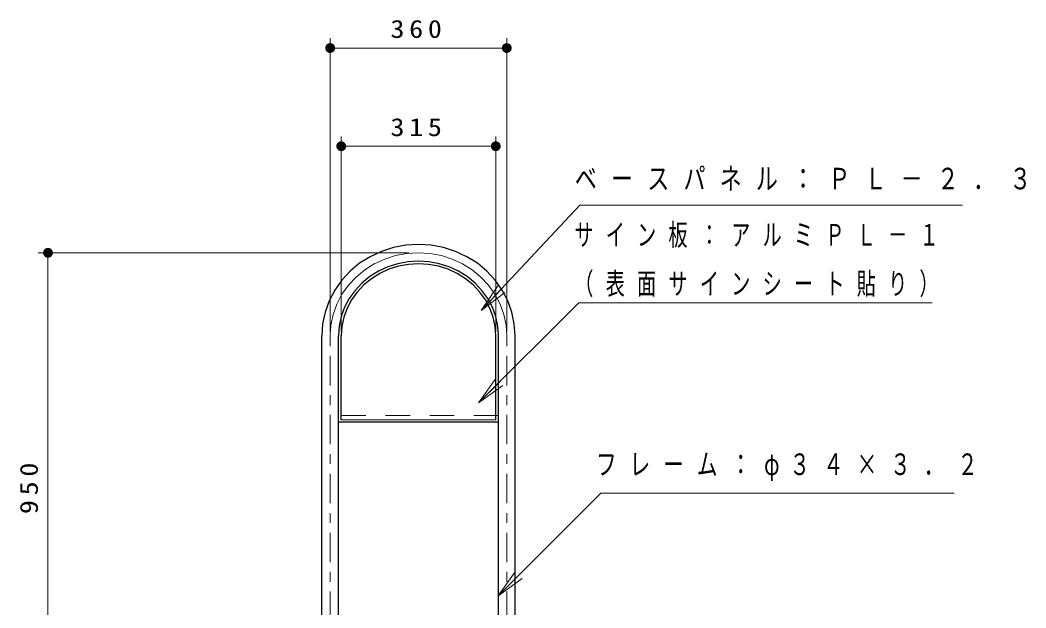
# Model space of a CAD drawing. Units: millimetres on the paper, scale 1:20. Extents: x 475 to 924, y -26 to 257.
# Drawn here: x 548.2 to 650.7, y 133.5 to 193.3 of the extents above; entities that cross this region are included whole.
import ezdxf

# ---------------------------------------------------------------- set-up
doc = ezdxf.new("R2010")
doc.units = ezdxf.units.MM
doc.linetypes.add('USER1', pattern=[4.5, 2.5, -2])
doc.linetypes.add('USER2', pattern=[6, 3, -1, 1, -1])
doc.layers.add('LY_1', color=7, linetype='Continuous', lineweight=13)
doc.styles.add('ＭＳ ゴシック', font='')
doc.styles.get('ＭＳ ゴシック').set_extended_font_data('MS Gothic')

# ---------------------------------------------------------------- blocks, each defined once
blk = doc.blocks.new('filled_dot')
at = {"color": 0, "linetype": 'Continuous', "lineweight": -2, "const_width": 1.25}
blk.add_lwpolyline([(-0.625, 0, 1), (0.625, 0, 1)], format="xyb", close=True, dxfattribs=at)

msp = doc.modelspace()

# ---------------------------------------------------------------- linework, layer by layer
at = {"layer": 'LY_1'}
for p, q in [((579.765, 161.623), (579.765, 191.473)), ((597.765, 161.623), (597.765, 191.473)), ((579.765, 190.473), (597.765, 190.473)), ((580.89, 161.623), (580.89, 181.473)), ((596.64, 161.623), (596.64, 181.473)), ((580.89, 180.473), (596.64, 180.473)), ((587.765, 169.623), (550.015, 169.623)), ((551.015, 122.123), (551.015, 169.623)), ((595.165, 163.739), (596.85, 166.272)), ((595.165, 163.739), (597.215, 165.93)), ((597.58, 165.588), (595.165, 163.739)), ((594.89, 154.339), (596.658, 156.814)), ((594.89, 154.339), (597.012, 156.46)), ((597.365, 156.107), (594.89, 154.339)), ((596.865, 134.676), (598.633, 137.151)), ((596.865, 134.676), (598.987, 136.798)), ((599.34, 136.444), (596.865, 134.676))]:
    msp.add_line(p, q, dxfattribs=at)
at = {"layer": 'LY_1', "color": 190, "lineweight": 25}
for p, q in [((578.915, 102.123), (578.915, 161.166)), ((580.615, 102.123), (580.615, 161.166)), ((596.915, 102.123), (596.915, 161.166)), ((598.615, 102.123), (598.615, 161.166)), ((596.915, 152.367), (580.615, 152.367))]:
    msp.add_line(p, q, dxfattribs=at)
at = {"layer": 'LY_1', "color": 190, "linetype": 'USER2'}
for p, q in [((579.765, 102.123), (579.765, 161.166)), ((597.765, 102.123), (597.765, 161.166))]:
    msp.add_line(p, q, dxfattribs=at)
at = {"layer": 'LY_1', "color": 2, "lineweight": 25}
for p, q in [((580.89, 152.617), (580.89, 161.166)), ((596.64, 152.617), (596.64, 161.166))]:
    msp.add_line(p, q, dxfattribs=at)
at = {"layer": 'LY_1', "color": 190, "linetype": 'USER1'}
msp.add_line((596.915, 153.039), (580.615, 153.039), dxfattribs=at)
at = {"layer": 'LY_1', "color": 2}
msp.add_line((596.64, 152.617), (580.89, 152.617), dxfattribs=at)
at = {"layer": 'LY_1'}
for points in [[(595.165, 163.739), (605.198, 174.465), (644.198, 174.465)], [(594.89, 154.339), (605.092, 164.54), (641.092, 164.54)], [(596.865, 134.676), (607.331, 145.142), (643.331, 145.142)]]:
    msp.add_lwpolyline(points, dxfattribs=at)
at = {"layer": 'LY_1', "color": 190, "lineweight": 25}
for points in [[(598.615, 161.166), (598.531, 162.381), (598.28, 163.575), (597.866, 164.728), (597.296, 165.82), (596.58, 166.832), (595.73, 167.747), (594.762, 168.55), (593.69, 169.227), (592.535, 169.765), (591.315, 170.156), (590.051, 170.394), (588.765, 170.473), (587.48, 170.394), (586.216, 170.156), (584.996, 169.765), (583.84, 169.227), (582.769, 168.55), (581.8, 167.747), (580.951, 166.832), (580.235, 165.82), (579.665, 164.728), (579.251, 163.575), (579, 162.381), (578.915, 161.166)], [(596.915, 161.166), (596.846, 162.159), (596.638, 163.135), (596.295, 164.077), (595.823, 164.97), (595.231, 165.797), (594.528, 166.545), (593.727, 167.201), (592.84, 167.754), (591.884, 168.194), (590.875, 168.514), (589.829, 168.708), (588.765, 168.773), (587.702, 168.708), (586.656, 168.514), (585.647, 168.194), (584.69, 167.754), (583.804, 167.201), (583.002, 166.545), (582.3, 165.797), (581.707, 164.97), (581.236, 164.077), (580.893, 163.135), (580.685, 162.159), (580.615, 161.166)]]:
    msp.add_lwpolyline(points, dxfattribs=at)
at = {"layer": 'LY_1', "color": 190, "linetype": 'USER2'}
msp.add_lwpolyline([(597.765, 161.166), (597.688, 162.27), (597.459, 163.355), (597.08, 164.403), (596.56, 165.395), (595.906, 166.315), (595.129, 167.146), (594.244, 167.876), (593.265, 168.49), (592.21, 168.98), (591.095, 169.335), (589.94, 169.551), (588.765, 169.623), (587.591, 169.551), (586.436, 169.335), (585.321, 168.98), (584.265, 168.49), (583.287, 167.876), (582.401, 167.146), (581.625, 166.315), (580.971, 165.395), (580.45, 164.403), (580.072, 163.355), (579.842, 162.27), (579.765, 161.166)], dxfattribs=at)
at = {"layer": 'LY_1', "color": 2, "lineweight": 25}
msp.add_lwpolyline([(596.64, 161.166), (596.573, 162.123), (596.372, 163.064), (596.041, 163.972), (595.585, 164.832), (595.013, 165.63), (594.334, 166.351), (593.559, 166.983), (592.703, 167.516), (591.779, 167.94), (590.804, 168.249), (589.793, 168.436), (588.765, 168.498), (587.737, 168.436), (586.727, 168.249), (585.752, 167.94), (584.828, 167.516), (583.971, 166.983), (583.197, 166.351), (582.518, 165.63), (581.945, 164.832), (581.49, 163.972), (581.159, 163.064), (580.958, 162.123), (580.89, 161.166)], dxfattribs=at)

# ---------------------------------------------------------------- block references
at = {"layer": 'LY_1', "xscale": 0.4, "yscale": 0.4}
for p in [(579.765, 190.473), (580.89, 180.473)]:
    msp.add_blockref('filled_dot', p, dxfattribs=at)
for p, rotation in [((597.765, 190.473), 180), ((596.64, 180.473), 180), ((551.015, 169.623), 270)]:
    msp.add_blockref('filled_dot', p, dxfattribs=dict(at, rotation=rotation))

# ---------------------------------------------------------------- texts
at = {"layer": 'LY_1', "style": 'ＭＳ ゴシック'}
for s, insert, char_height, attachment_point in [('\\T1.33;\\W1.15;360', (588.765, 191.473), 1.833, 8), ('\\T1.33;\\W1.15;315', (588.765, 181.473), 1.833, 8), ('\\T1.64;\\W0.75;ベースパネル：ＰＬ－２．３', (604.693, 177.115), 2.199, 4), ('\\T1.64;\\W0.65;サイン板：アルミＰＬ－１', (604.642, 171.34), 2.199, 4), ('\\T1.64;\\W0.65;（表面サインシート貼り）', (604.642, 166.34), 2.199, 4), ('\\T1.63;\\W0.7;フレーム：φ３４×３．２', (606.858, 147.792), 2.199, 4)]:
    msp.add_mtext(s, dxfattribs=dict(at, insert=insert, char_height=char_height, attachment_point=attachment_point))
at = {"layer": 'LY_1', "insert": (550.015, 145.873), "char_height": 1.833, "attachment_point": 8, "rotation": 90, "style": 'ＭＳ ゴシック'}
msp.add_mtext('\\T1.33;\\W1.15;950', dxfattribs=at)

doc.saveas('drawing.dxf')
